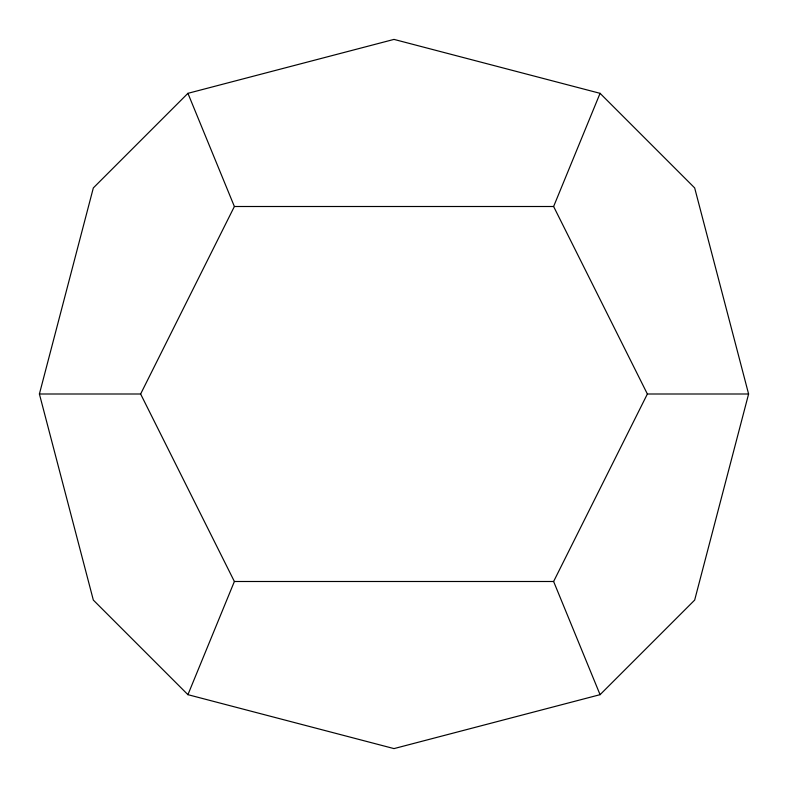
<?xml version="1.0" encoding="UTF-8"?>
<svg xmlns="http://www.w3.org/2000/svg" width="788" height="788" viewBox="0 0 788 788"><rect width="100%" height="100%" fill="white"/><g stroke="black" fill="none" stroke-linecap="round" stroke-linejoin="round"><path stroke-width="1.18" d="M39.4 394L93.329 187.928L187.928 93.329L394 39.4L600.072 93.329L694.671 187.928L748.6 394L694.671 600.072L600.072 694.671L394 748.6L187.928 694.671L93.329 600.072L39.4 394L140.628 394L234.381 581.495L187.928 694.671M600.072 694.671L553.619 581.495L647.372 394L553.619 206.505L600.072 93.329M140.628 394L234.381 206.505L187.928 93.329M234.381 206.505L553.619 206.505M647.372 394L748.6 394M234.381 581.495L553.619 581.495"/></g></svg>
